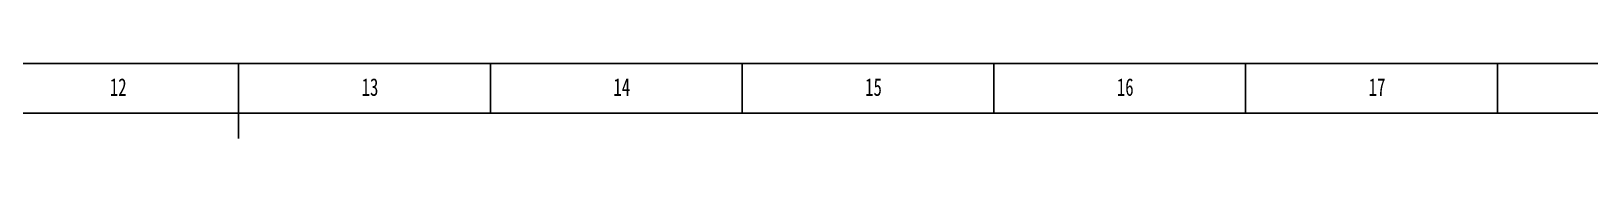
# Model space of a CAD drawing. Header units: millimetres. Extents: x 0 to 1189, y 0 to 841.
# Drawn here: x 560.8 to 870.4, y 826 to 841 of the extents above; entities that cross this region are included whole.
import ezdxf

# ---------------------------------------------------------------- set-up
doc = ezdxf.new("R2010")
doc.units = ezdxf.units.MM
doc.layers.add('10', color=7, linetype='Continuous')
doc.layers.add('5', color=7, linetype='Continuous')
doc.styles.add('SLDTEXTSTYLE5', font='TXT', dxfattribs={"width": 0.7})

msp = doc.modelspace()

# ---------------------------------------------------------------- linework, layer by layer
at = {"layer": '5', "color": 7}
msp.add_line((1189, 841), (0, 841), dxfattribs=at)
at = {"layer": '5', "lineweight": 25}
msp.add_line((602, 841), (602, 826), dxfattribs=at)
at = {"layer": '5'}
for p, q in [((652, 841), (652, 831.05)), ((702, 841), (702, 831.05)), ((752, 841), (752, 831.05)), ((802, 841), (802, 831.05)), ((852, 841), (852, 831.05))]:
    msp.add_line(p, q, dxfattribs=at)
at = {"layer": '5', "color": 7, "lineweight": 25}
msp.add_line((1179, 831.05), (25, 831.05), dxfattribs=at)

# ---------------------------------------------------------------- texts
at = {"layer": '10', "char_height": 3.5, "attachment_point": 2, "style": 'SLDTEXTSTYLE5'}
for s, insert in [('12', (578.089, 838.027)), ('13', (628.089, 838.027)), ('14', (678.089, 838.027)), ('15', (728.089, 838.027)), ('16', (778.091, 838.027)), ('17', (828.091, 838.027))]:
    msp.add_mtext(s, dxfattribs=dict(at, insert=insert))

doc.saveas('drawing.dxf')
